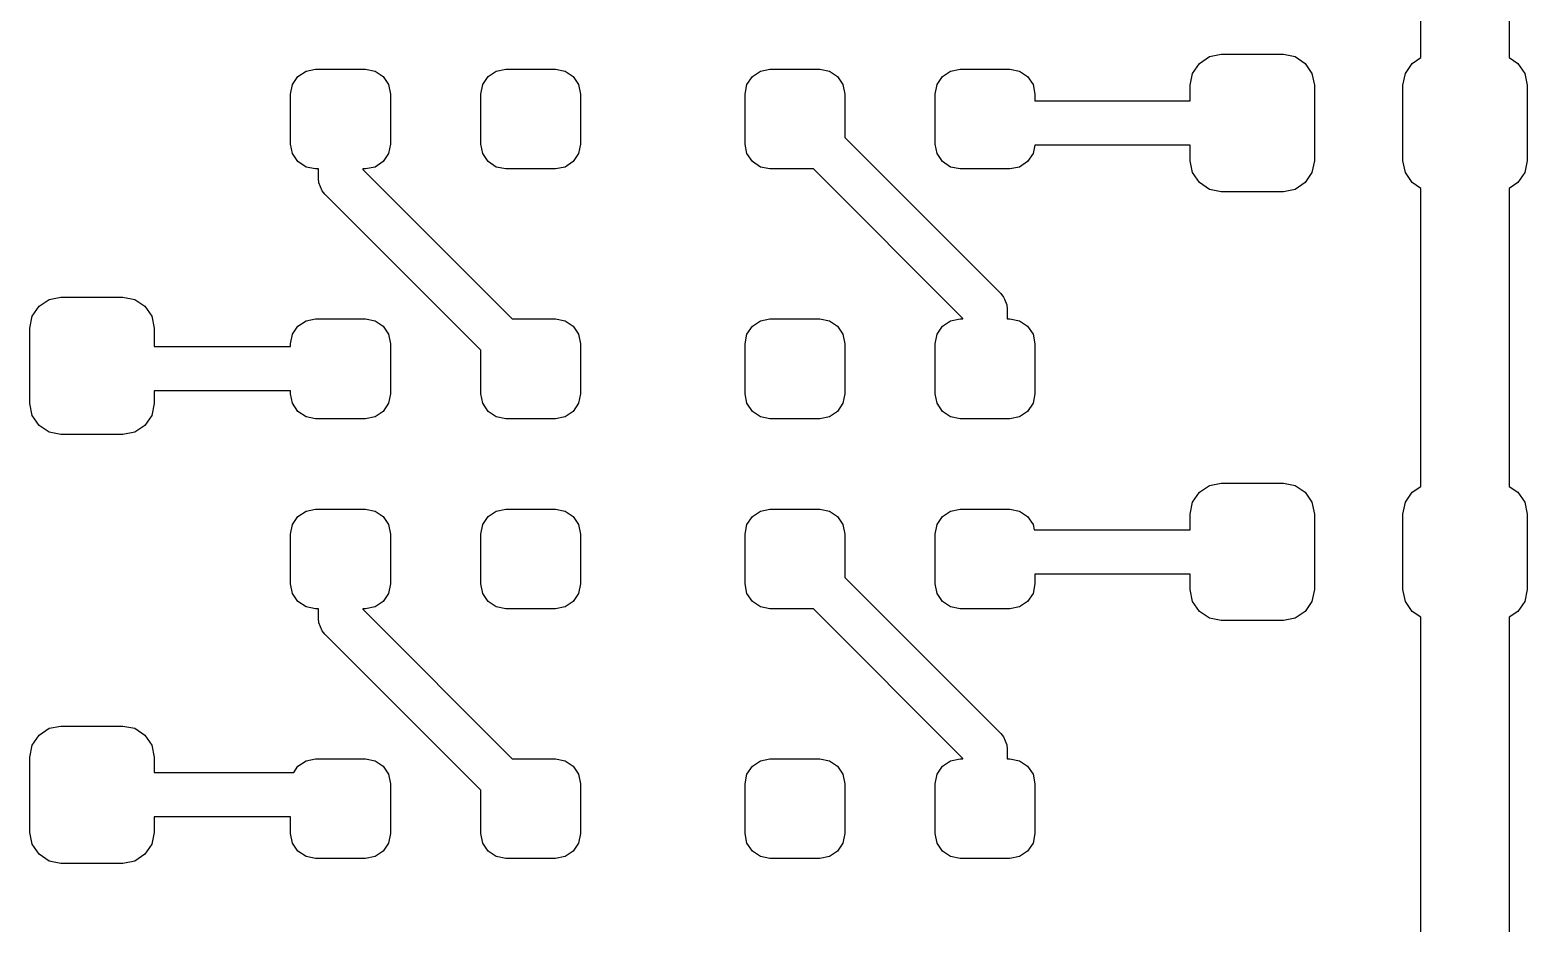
# Model space of a CAD drawing. Extents: x 4 to 18.4, y -7.3 to -2.9.
# Drawn here: x 14.3192 to 14.5852, y -3.7852 to -3.6266 of the extents above; entities that cross this region are included whole.
import ezdxf

# ---------------------------------------------------------------- set-up
doc = ezdxf.new("R2010")
doc.units = 0
doc.header["$MEASUREMENT"] = 0
doc.layers.add('BLACK', color=7, linetype='CONTINUOUS')

msp = doc.modelspace()

# ---------------------------------------------------------------- linework, layer by layer
at = {"layer": 'BLACK', "linetype": 'CONTINUOUS'}
for p, q in [((14.56634, -3.63154), (14.56634, -3.5786)), ((14.58208, -3.5786), (14.58208, -3.63154)), ((14.52879, -3.63137), (14.5309, -3.63095)), ((14.5309, -3.63095), (14.54193, -3.63095)), ((14.54193, -3.63095), (14.54404, -3.63137)), ((14.36829, -3.63394), (14.36998, -3.6336)), ((14.36998, -3.6336), (14.37884, -3.6336)), ((14.37884, -3.6336), (14.38054, -3.63394)), ((14.40207, -3.63394), (14.40376, -3.6336)), ((14.40376, -3.6336), (14.41262, -3.6336)), ((14.41262, -3.6336), (14.41432, -3.63394)), ((14.44903, -3.63394), (14.45072, -3.6336)), ((14.45072, -3.6336), (14.45958, -3.6336)), ((14.45958, -3.6336), (14.46128, -3.63394)), ((14.48281, -3.63394), (14.4845, -3.6336)), ((14.4845, -3.6336), (14.49336, -3.6336)), ((14.49336, -3.6336), (14.49506, -3.63394)), ((14.52581, -3.63435), (14.52701, -3.63256)), ((14.52701, -3.63256), (14.52879, -3.63137)), ((14.54404, -3.63137), (14.54582, -3.63256)), ((14.54582, -3.63256), (14.54702, -3.63435)), ((14.56361, -3.63435), (14.5648, -3.63256)), ((14.5648, -3.63256), (14.56634, -3.63154)), ((14.58208, -3.63154), (14.58362, -3.63256)), ((14.58362, -3.63256), (14.58481, -3.63435)), ((14.36589, -3.63634), (14.36685, -3.6349)), ((14.36685, -3.6349), (14.36829, -3.63394)), ((14.38054, -3.63394), (14.38197, -3.6349)), ((14.38197, -3.6349), (14.38293, -3.63634)), ((14.39967, -3.63634), (14.40063, -3.6349)), ((14.40063, -3.6349), (14.40207, -3.63394)), ((14.41432, -3.63394), (14.41575, -3.6349)), ((14.41575, -3.6349), (14.41671, -3.63634)), ((14.44663, -3.63634), (14.44759, -3.6349)), ((14.44759, -3.6349), (14.44903, -3.63394)), ((14.46128, -3.63394), (14.46271, -3.6349)), ((14.46271, -3.6349), (14.46367, -3.63634)), ((14.48041, -3.63634), (14.48137, -3.6349)), ((14.48137, -3.6349), (14.48281, -3.63394)), ((14.49506, -3.63394), (14.49649, -3.6349)), ((14.49649, -3.6349), (14.49745, -3.63634)), ((14.52539, -3.63646), (14.52581, -3.63435)), ((14.54702, -3.63435), (14.54744, -3.63646)), ((14.56319, -3.63646), (14.56361, -3.63435)), ((14.58481, -3.63435), (14.58523, -3.63646)), ((14.36555, -3.63803), (14.36589, -3.63634)), ((14.36555, -3.64689), (14.36555, -3.63803)), ((14.38293, -3.63634), (14.38327, -3.63803)), ((14.38327, -3.63803), (14.38327, -3.64689)), ((14.39933, -3.63803), (14.39967, -3.63634)), ((14.39933, -3.64689), (14.39933, -3.63803)), ((14.41671, -3.63634), (14.41705, -3.63803)), ((14.41705, -3.63803), (14.41705, -3.64689)), ((14.4463, -3.63803), (14.44663, -3.63634)), ((14.4463, -3.64689), (14.4463, -3.63803)), ((14.46367, -3.63634), (14.46401, -3.63803)), ((14.46401, -3.63803), (14.46401, -3.64575)), ((14.48007, -3.63803), (14.48041, -3.63634)), ((14.48007, -3.64689), (14.48007, -3.63803)), ((14.49745, -3.63634), (14.49779, -3.63803)), ((14.49779, -3.63803), (14.49779, -3.63922)), ((14.52539, -3.63922), (14.52539, -3.63646)), ((14.54744, -3.63646), (14.54744, -3.64985)), ((14.56319, -3.64985), (14.56319, -3.63646)), ((14.58523, -3.63646), (14.58523, -3.64985)), ((14.49779, -3.63922), (14.52539, -3.63922)), ((14.36589, -3.64859), (14.36555, -3.64689)), ((14.38327, -3.64689), (14.38293, -3.64859)), ((14.39967, -3.64859), (14.39933, -3.64689)), ((14.41705, -3.64689), (14.41671, -3.64859)), ((14.44663, -3.64859), (14.4463, -3.64689)), ((14.46401, -3.64575), (14.49172, -3.67346)), ((14.48041, -3.64859), (14.48007, -3.64689)), ((14.36685, -3.65002), (14.36589, -3.64859)), ((14.38293, -3.64859), (14.38197, -3.65002)), ((14.40063, -3.65002), (14.39967, -3.64859)), ((14.41671, -3.64859), (14.41575, -3.65002)), ((14.44759, -3.65002), (14.44663, -3.64859)), ((14.48137, -3.65002), (14.48041, -3.64859)), ((14.49745, -3.64859), (14.49649, -3.65002)), ((14.49775, -3.64709), (14.49745, -3.64859)), ((14.52539, -3.64709), (14.49775, -3.64709)), ((14.52539, -3.64985), (14.52539, -3.64709)), ((14.36829, -3.65098), (14.36685, -3.65002)), ((14.36998, -3.65132), (14.36829, -3.65098)), ((14.37047, -3.65132), (14.36998, -3.65132)), ((14.37047, -3.65303), (14.37047, -3.65132)), ((14.37884, -3.65132), (14.37835, -3.65132)), ((14.37835, -3.65132), (14.37835, -3.6514)), ((14.37835, -3.6514), (14.4049, -3.67795)), ((14.38054, -3.65098), (14.37884, -3.65132)), ((14.38197, -3.65002), (14.38054, -3.65098)), ((14.40207, -3.65098), (14.40063, -3.65002)), ((14.40376, -3.65132), (14.40207, -3.65098)), ((14.41262, -3.65132), (14.40376, -3.65132)), ((14.41432, -3.65098), (14.41262, -3.65132)), ((14.41575, -3.65002), (14.41432, -3.65098)), ((14.44903, -3.65098), (14.44759, -3.65002)), ((14.45072, -3.65132), (14.44903, -3.65098)), ((14.45844, -3.65132), (14.45072, -3.65132)), ((14.485, -3.67787), (14.45844, -3.65132)), ((14.48281, -3.65098), (14.48137, -3.65002)), ((14.4845, -3.65132), (14.48281, -3.65098)), ((14.49336, -3.65132), (14.4845, -3.65132)), ((14.49506, -3.65098), (14.49336, -3.65132)), ((14.49649, -3.65002), (14.49506, -3.65098)), ((14.52581, -3.65195), (14.52539, -3.64985)), ((14.52701, -3.65374), (14.52581, -3.65195)), ((14.54702, -3.65195), (14.54582, -3.65374)), ((14.54744, -3.64985), (14.54702, -3.65195)), ((14.56361, -3.65195), (14.56319, -3.64985)), ((14.5648, -3.65374), (14.56361, -3.65195)), ((14.58481, -3.65195), (14.58362, -3.65374)), ((14.58523, -3.64985), (14.58481, -3.65195)), ((14.37055, -3.6538), (14.37047, -3.65303)), ((14.37114, -3.65522), (14.37055, -3.6538)), ((14.52879, -3.65494), (14.52701, -3.65374)), ((14.54582, -3.65374), (14.54404, -3.65494)), ((14.56634, -3.65477), (14.5648, -3.65374)), ((14.56634, -3.70771), (14.56634, -3.65477)), ((14.58362, -3.65374), (14.58208, -3.65477)), ((14.58208, -3.65477), (14.58208, -3.70771)), ((14.37163, -3.65581), (14.37114, -3.65522)), ((14.39933, -3.68352), (14.37163, -3.65581)), ((14.5309, -3.65536), (14.52879, -3.65494)), ((14.54193, -3.65536), (14.5309, -3.65536)), ((14.54404, -3.65494), (14.54193, -3.65536)), ((14.49172, -3.67346), (14.49221, -3.67406)), ((14.31965, -3.67748), (14.32084, -3.67569)), ((14.32084, -3.67569), (14.32263, -3.67449)), ((14.32263, -3.67449), (14.32474, -3.67407)), ((14.32474, -3.67407), (14.33576, -3.67407)), ((14.33576, -3.67407), (14.33787, -3.67449)), ((14.33787, -3.67449), (14.33966, -3.67569)), ((14.33966, -3.67569), (14.34086, -3.67748)), ((14.49221, -3.67406), (14.49238, -3.67447)), ((14.49238, -3.67447), (14.49279, -3.67547)), ((14.49279, -3.67547), (14.49287, -3.67624)), ((14.31923, -3.67959), (14.31965, -3.67748)), ((14.34086, -3.67748), (14.34127, -3.67959)), ((14.36685, -3.67925), (14.36829, -3.67829)), ((14.36829, -3.67829), (14.36998, -3.67795)), ((14.36998, -3.67795), (14.37884, -3.67795)), ((14.37884, -3.67795), (14.38054, -3.67829)), ((14.38054, -3.67829), (14.38197, -3.67925)), ((14.4049, -3.67795), (14.41262, -3.67795)), ((14.41262, -3.67795), (14.41432, -3.67829)), ((14.41432, -3.67829), (14.41575, -3.67925)), ((14.44759, -3.67925), (14.44903, -3.67829)), ((14.44903, -3.67829), (14.45072, -3.67795)), ((14.45072, -3.67795), (14.45958, -3.67795)), ((14.45958, -3.67795), (14.46128, -3.67829)), ((14.46128, -3.67829), (14.46271, -3.67925)), ((14.48137, -3.67925), (14.48281, -3.67829)), ((14.48281, -3.67829), (14.4845, -3.67795)), ((14.4845, -3.67795), (14.485, -3.67795)), ((14.485, -3.67795), (14.485, -3.67787)), ((14.49287, -3.67624), (14.49287, -3.67795)), ((14.49287, -3.67795), (14.49336, -3.67795)), ((14.49336, -3.67795), (14.49506, -3.67829)), ((14.49506, -3.67829), (14.49649, -3.67925)), ((14.31923, -3.69297), (14.31923, -3.67959)), ((14.34127, -3.67959), (14.34127, -3.68287)), ((14.36555, -3.68238), (14.36589, -3.68068)), ((14.36589, -3.68068), (14.36685, -3.67925)), ((14.38197, -3.67925), (14.38293, -3.68068)), ((14.38293, -3.68068), (14.38327, -3.68238)), ((14.41575, -3.67925), (14.41671, -3.68068)), ((14.41671, -3.68068), (14.41705, -3.68238)), ((14.4463, -3.68238), (14.44663, -3.68068)), ((14.44663, -3.68068), (14.44759, -3.67925)), ((14.46271, -3.67925), (14.46367, -3.68068)), ((14.46367, -3.68068), (14.46401, -3.68238)), ((14.48007, -3.68238), (14.48041, -3.68068)), ((14.48041, -3.68068), (14.48137, -3.67925)), ((14.49649, -3.67925), (14.49745, -3.68068)), ((14.49745, -3.68068), (14.49779, -3.68238)), ((14.34127, -3.68287), (14.36555, -3.68287)), ((14.36555, -3.68287), (14.36555, -3.68238)), ((14.38327, -3.68238), (14.38327, -3.69124)), ((14.39933, -3.69124), (14.39933, -3.68352)), ((14.41705, -3.68238), (14.41705, -3.69124)), ((14.4463, -3.69124), (14.4463, -3.68238)), ((14.46401, -3.68238), (14.46401, -3.69124)), ((14.48007, -3.69124), (14.48007, -3.68238)), ((14.49779, -3.68238), (14.49779, -3.69124)), ((14.36555, -3.69075), (14.34127, -3.69075)), ((14.34127, -3.69075), (14.34127, -3.69297)), ((14.36555, -3.69124), (14.36555, -3.69075)), ((14.36589, -3.69293), (14.36555, -3.69124)), ((14.38327, -3.69124), (14.38293, -3.69293)), ((14.39967, -3.69293), (14.39933, -3.69124)), ((14.41705, -3.69124), (14.41671, -3.69293)), ((14.44663, -3.69293), (14.4463, -3.69124)), ((14.46401, -3.69124), (14.46367, -3.69293)), ((14.48041, -3.69293), (14.48007, -3.69124)), ((14.49779, -3.69124), (14.49745, -3.69293)), ((14.31965, -3.69508), (14.31923, -3.69297)), ((14.34127, -3.69297), (14.34086, -3.69508)), ((14.36685, -3.69437), (14.36589, -3.69293)), ((14.36829, -3.69533), (14.36685, -3.69437)), ((14.38197, -3.69437), (14.38054, -3.69533)), ((14.38293, -3.69293), (14.38197, -3.69437)), ((14.40063, -3.69437), (14.39967, -3.69293)), ((14.40207, -3.69533), (14.40063, -3.69437)), ((14.41575, -3.69437), (14.41432, -3.69533)), ((14.41671, -3.69293), (14.41575, -3.69437)), ((14.44759, -3.69437), (14.44663, -3.69293)), ((14.44903, -3.69533), (14.44759, -3.69437)), ((14.46271, -3.69437), (14.46128, -3.69533)), ((14.46367, -3.69293), (14.46271, -3.69437)), ((14.48137, -3.69437), (14.48041, -3.69293)), ((14.48281, -3.69533), (14.48137, -3.69437)), ((14.49649, -3.69437), (14.49506, -3.69533)), ((14.49745, -3.69293), (14.49649, -3.69437)), ((14.32084, -3.69687), (14.31965, -3.69508)), ((14.32263, -3.69806), (14.32084, -3.69687)), ((14.33966, -3.69687), (14.33787, -3.69806)), ((14.34086, -3.69508), (14.33966, -3.69687)), ((14.36998, -3.69567), (14.36829, -3.69533)), ((14.37884, -3.69567), (14.36998, -3.69567)), ((14.38054, -3.69533), (14.37884, -3.69567)), ((14.40376, -3.69567), (14.40207, -3.69533)), ((14.41262, -3.69567), (14.40376, -3.69567)), ((14.41432, -3.69533), (14.41262, -3.69567)), ((14.45072, -3.69567), (14.44903, -3.69533)), ((14.45958, -3.69567), (14.45072, -3.69567)), ((14.46128, -3.69533), (14.45958, -3.69567)), ((14.4845, -3.69567), (14.48281, -3.69533)), ((14.49336, -3.69567), (14.4845, -3.69567)), ((14.49506, -3.69533), (14.49336, -3.69567)), ((14.32474, -3.69848), (14.32263, -3.69806)), ((14.33576, -3.69848), (14.32474, -3.69848)), ((14.33787, -3.69806), (14.33576, -3.69848)), ((14.52701, -3.70873), (14.52879, -3.70754)), ((14.52879, -3.70754), (14.5309, -3.70712)), ((14.5309, -3.70712), (14.54193, -3.70712)), ((14.54193, -3.70712), (14.54404, -3.70754)), ((14.54404, -3.70754), (14.54582, -3.70873)), ((14.5648, -3.70873), (14.56634, -3.70771)), ((14.58208, -3.70771), (14.58362, -3.70873)), ((14.52539, -3.71263), (14.52581, -3.71052)), ((14.52581, -3.71052), (14.52701, -3.70873)), ((14.54582, -3.70873), (14.54702, -3.71052)), ((14.54702, -3.71052), (14.54744, -3.71263)), ((14.56319, -3.71263), (14.56361, -3.71052)), ((14.56361, -3.71052), (14.5648, -3.70873)), ((14.58362, -3.70873), (14.58481, -3.71052)), ((14.58481, -3.71052), (14.58523, -3.71263)), ((14.36589, -3.71446), (14.36685, -3.71303)), ((14.36685, -3.71303), (14.36829, -3.71207)), ((14.36829, -3.71207), (14.36998, -3.71173)), ((14.36998, -3.71173), (14.37884, -3.71173)), ((14.37884, -3.71173), (14.38054, -3.71207)), ((14.38054, -3.71207), (14.38197, -3.71303)), ((14.38197, -3.71303), (14.38293, -3.71446)), ((14.39967, -3.71446), (14.40063, -3.71303)), ((14.40063, -3.71303), (14.40207, -3.71207)), ((14.40207, -3.71207), (14.40376, -3.71173)), ((14.40376, -3.71173), (14.41262, -3.71173)), ((14.41262, -3.71173), (14.41432, -3.71207)), ((14.41432, -3.71207), (14.41575, -3.71303)), ((14.41575, -3.71303), (14.41671, -3.71446)), ((14.44663, -3.71446), (14.44759, -3.71303)), ((14.44759, -3.71303), (14.44903, -3.71207)), ((14.44903, -3.71207), (14.45072, -3.71173)), ((14.45072, -3.71173), (14.45958, -3.71173)), ((14.45958, -3.71173), (14.46128, -3.71207)), ((14.46128, -3.71207), (14.46271, -3.71303)), ((14.46271, -3.71303), (14.46367, -3.71446)), ((14.48041, -3.71446), (14.48137, -3.71303)), ((14.48137, -3.71303), (14.48281, -3.71207)), ((14.48281, -3.71207), (14.4845, -3.71173)), ((14.4845, -3.71173), (14.49336, -3.71173)), ((14.49336, -3.71173), (14.49506, -3.71207)), ((14.49506, -3.71207), (14.49649, -3.71303)), ((14.49649, -3.71303), (14.49745, -3.71446)), ((14.52539, -3.71539), (14.52539, -3.71263)), ((14.54744, -3.71263), (14.54744, -3.72602)), ((14.56319, -3.72602), (14.56319, -3.71263)), ((14.58523, -3.71263), (14.58523, -3.72602)), ((14.36555, -3.71616), (14.36589, -3.71446)), ((14.38293, -3.71446), (14.38327, -3.71616)), ((14.39933, -3.71616), (14.39967, -3.71446)), ((14.41671, -3.71446), (14.41705, -3.71616)), ((14.4463, -3.71616), (14.44663, -3.71446)), ((14.46367, -3.71446), (14.46401, -3.71616)), ((14.48007, -3.71616), (14.48041, -3.71446)), ((14.49745, -3.71446), (14.49764, -3.71539)), ((14.49764, -3.71539), (14.52539, -3.71539)), ((14.36555, -3.72502), (14.36555, -3.71616)), ((14.38327, -3.71616), (14.38327, -3.72502)), ((14.39933, -3.72502), (14.39933, -3.71616)), ((14.41705, -3.71616), (14.41705, -3.72502)), ((14.4463, -3.72502), (14.4463, -3.71616)), ((14.46401, -3.71616), (14.46401, -3.72388)), ((14.48007, -3.72502), (14.48007, -3.71616)), ((14.46401, -3.72388), (14.49172, -3.75158)), ((14.52539, -3.72326), (14.49779, -3.72326)), ((14.49779, -3.72326), (14.49779, -3.72502)), ((14.52539, -3.72602), (14.52539, -3.72326)), ((14.36589, -3.72671), (14.36555, -3.72502)), ((14.36685, -3.72815), (14.36589, -3.72671)), ((14.38293, -3.72671), (14.38197, -3.72815)), ((14.38327, -3.72502), (14.38293, -3.72671)), ((14.39967, -3.72671), (14.39933, -3.72502)), ((14.40063, -3.72815), (14.39967, -3.72671)), ((14.41671, -3.72671), (14.41575, -3.72815)), ((14.41705, -3.72502), (14.41671, -3.72671)), ((14.44663, -3.72671), (14.4463, -3.72502)), ((14.44759, -3.72815), (14.44663, -3.72671)), ((14.48041, -3.72671), (14.48007, -3.72502)), ((14.48137, -3.72815), (14.48041, -3.72671)), ((14.49745, -3.72671), (14.49649, -3.72815)), ((14.49779, -3.72502), (14.49745, -3.72671)), ((14.52581, -3.72813), (14.52539, -3.72602)), ((14.54744, -3.72602), (14.54702, -3.72813)), ((14.56361, -3.72813), (14.56319, -3.72602)), ((14.58523, -3.72602), (14.58481, -3.72813)), ((14.36829, -3.72911), (14.36685, -3.72815)), ((14.36998, -3.72945), (14.36829, -3.72911)), ((14.38054, -3.72911), (14.37884, -3.72945)), ((14.38197, -3.72815), (14.38054, -3.72911)), ((14.40207, -3.72911), (14.40063, -3.72815)), ((14.40376, -3.72945), (14.40207, -3.72911)), ((14.41432, -3.72911), (14.41262, -3.72945)), ((14.41575, -3.72815), (14.41432, -3.72911)), ((14.44903, -3.72911), (14.44759, -3.72815)), ((14.45072, -3.72945), (14.44903, -3.72911)), ((14.48281, -3.72911), (14.48137, -3.72815)), ((14.4845, -3.72945), (14.48281, -3.72911)), ((14.49506, -3.72911), (14.49336, -3.72945)), ((14.49649, -3.72815), (14.49506, -3.72911)), ((14.52701, -3.72991), (14.52581, -3.72813)), ((14.54702, -3.72813), (14.54582, -3.72991)), ((14.5648, -3.72991), (14.56361, -3.72813)), ((14.58481, -3.72813), (14.58362, -3.72991)), ((14.37047, -3.72945), (14.36998, -3.72945)), ((14.37047, -3.73115), (14.37047, -3.72945)), ((14.37055, -3.73192), (14.37047, -3.73115)), ((14.37114, -3.73334), (14.37055, -3.73192)), ((14.37884, -3.72945), (14.37835, -3.72945)), ((14.37835, -3.72945), (14.37835, -3.72952)), ((14.37835, -3.72952), (14.4049, -3.75608)), ((14.41262, -3.72945), (14.40376, -3.72945)), ((14.45844, -3.72945), (14.45072, -3.72945)), ((14.485, -3.756), (14.45844, -3.72945)), ((14.49336, -3.72945), (14.4845, -3.72945)), ((14.52879, -3.73111), (14.52701, -3.72991)), ((14.5309, -3.73153), (14.52879, -3.73111)), ((14.54193, -3.73153), (14.5309, -3.73153)), ((14.54404, -3.73111), (14.54193, -3.73153)), ((14.54582, -3.72991), (14.54404, -3.73111)), ((14.56634, -3.73094), (14.5648, -3.72991)), ((14.56634, -3.78974), (14.56634, -3.73094)), ((14.58362, -3.72991), (14.58208, -3.73094)), ((14.58208, -3.73094), (14.58208, -3.78974)), ((14.37163, -3.73394), (14.37114, -3.73334)), ((14.39933, -3.76164), (14.37163, -3.73394)), ((14.32084, -3.75186), (14.32263, -3.75066)), ((14.32263, -3.75066), (14.32474, -3.75025)), ((14.32474, -3.75025), (14.33576, -3.75025)), ((14.33576, -3.75025), (14.33787, -3.75066)), ((14.33787, -3.75066), (14.33966, -3.75186)), ((14.31965, -3.75365), (14.32084, -3.75186)), ((14.33966, -3.75186), (14.34086, -3.75365)), ((14.49172, -3.75158), (14.49221, -3.75218)), ((14.49221, -3.75218), (14.49279, -3.7536)), ((14.31923, -3.75576), (14.31965, -3.75365)), ((14.31923, -3.76914), (14.31923, -3.75576)), ((14.34086, -3.75365), (14.34127, -3.75576)), ((14.34127, -3.75576), (14.34127, -3.75851)), ((14.485, -3.75608), (14.485, -3.756)), ((14.49279, -3.7536), (14.49287, -3.75437)), ((14.49287, -3.75437), (14.49287, -3.75608)), ((14.34127, -3.75851), (14.36609, -3.75851)), ((14.36609, -3.75851), (14.36685, -3.75737)), ((14.36685, -3.75737), (14.36829, -3.75641)), ((14.36829, -3.75641), (14.36998, -3.75608)), ((14.36998, -3.75608), (14.37884, -3.75608)), ((14.37884, -3.75608), (14.38054, -3.75641)), ((14.38054, -3.75641), (14.38197, -3.75737)), ((14.38197, -3.75737), (14.38293, -3.75881)), ((14.4049, -3.75608), (14.41262, -3.75608)), ((14.41262, -3.75608), (14.41432, -3.75641)), ((14.41432, -3.75641), (14.41575, -3.75737)), ((14.41575, -3.75737), (14.41671, -3.75881)), ((14.44663, -3.75881), (14.44759, -3.75737)), ((14.44759, -3.75737), (14.44903, -3.75641)), ((14.44903, -3.75641), (14.45072, -3.75608)), ((14.45072, -3.75608), (14.45958, -3.75608)), ((14.45958, -3.75608), (14.46128, -3.75641)), ((14.46128, -3.75641), (14.46271, -3.75737)), ((14.46271, -3.75737), (14.46367, -3.75881)), ((14.48041, -3.75881), (14.48137, -3.75737)), ((14.48137, -3.75737), (14.48281, -3.75641)), ((14.48281, -3.75641), (14.4845, -3.75608)), ((14.4845, -3.75608), (14.485, -3.75608)), ((14.49287, -3.75608), (14.49336, -3.75608)), ((14.49336, -3.75608), (14.49506, -3.75641)), ((14.49506, -3.75641), (14.49649, -3.75737)), ((14.49649, -3.75737), (14.49745, -3.75881)), ((14.38293, -3.75881), (14.38327, -3.7605)), ((14.38327, -3.7605), (14.38327, -3.76936)), ((14.41671, -3.75881), (14.41705, -3.7605)), ((14.41705, -3.7605), (14.41705, -3.76936)), ((14.4463, -3.7605), (14.44663, -3.75881)), ((14.4463, -3.76936), (14.4463, -3.7605)), ((14.46367, -3.75881), (14.46401, -3.7605)), ((14.46401, -3.7605), (14.46401, -3.76936)), ((14.48007, -3.7605), (14.48041, -3.75881)), ((14.48007, -3.76936), (14.48007, -3.7605)), ((14.49745, -3.75881), (14.49779, -3.7605)), ((14.49779, -3.7605), (14.49779, -3.76936)), ((14.39933, -3.76936), (14.39933, -3.76164)), ((14.36555, -3.76639), (14.34127, -3.76639)), ((14.34127, -3.76639), (14.34127, -3.76914)), ((14.36555, -3.76936), (14.36555, -3.76639)), ((14.31965, -3.77125), (14.31923, -3.76914)), ((14.34127, -3.76914), (14.34086, -3.77125)), ((14.32084, -3.77304), (14.31965, -3.77125)), ((14.34086, -3.77125), (14.33966, -3.77304)), ((14.36589, -3.77106), (14.36555, -3.76936)), ((14.36685, -3.77249), (14.36589, -3.77106)), ((14.38293, -3.77106), (14.38197, -3.77249)), ((14.38327, -3.76936), (14.38293, -3.77106)), ((14.39967, -3.77106), (14.39933, -3.76936)), ((14.40063, -3.77249), (14.39967, -3.77106)), ((14.41671, -3.77106), (14.41575, -3.77249)), ((14.41705, -3.76936), (14.41671, -3.77106)), ((14.44663, -3.77106), (14.4463, -3.76936)), ((14.44759, -3.77249), (14.44663, -3.77106)), ((14.46367, -3.77106), (14.46271, -3.77249)), ((14.46401, -3.76936), (14.46367, -3.77106)), ((14.48041, -3.77106), (14.48007, -3.76936)), ((14.48137, -3.77249), (14.48041, -3.77106)), ((14.49745, -3.77106), (14.49649, -3.77249)), ((14.49779, -3.76936), (14.49745, -3.77106)), ((14.32263, -3.77424), (14.32084, -3.77304)), ((14.32474, -3.77465), (14.32263, -3.77424)), ((14.33787, -3.77424), (14.33576, -3.77465)), ((14.33966, -3.77304), (14.33787, -3.77424)), ((14.36829, -3.77345), (14.36685, -3.77249)), ((14.36998, -3.77379), (14.36829, -3.77345)), ((14.37884, -3.77379), (14.36998, -3.77379)), ((14.38054, -3.77345), (14.37884, -3.77379)), ((14.38197, -3.77249), (14.38054, -3.77345)), ((14.40207, -3.77345), (14.40063, -3.77249)), ((14.40376, -3.77379), (14.40207, -3.77345)), ((14.41262, -3.77379), (14.40376, -3.77379)), ((14.41432, -3.77345), (14.41262, -3.77379)), ((14.41575, -3.77249), (14.41432, -3.77345)), ((14.44903, -3.77345), (14.44759, -3.77249)), ((14.45072, -3.77379), (14.44903, -3.77345)), ((14.45958, -3.77379), (14.45072, -3.77379)), ((14.46128, -3.77345), (14.45958, -3.77379)), ((14.46271, -3.77249), (14.46128, -3.77345)), ((14.48281, -3.77345), (14.48137, -3.77249)), ((14.4845, -3.77379), (14.48281, -3.77345)), ((14.49336, -3.77379), (14.4845, -3.77379)), ((14.49506, -3.77345), (14.49336, -3.77379)), ((14.49649, -3.77249), (14.49506, -3.77345)), ((14.33576, -3.77465), (14.32474, -3.77465))]:
    msp.add_line(p, q, dxfattribs=at)

doc.saveas('drawing.dxf')
